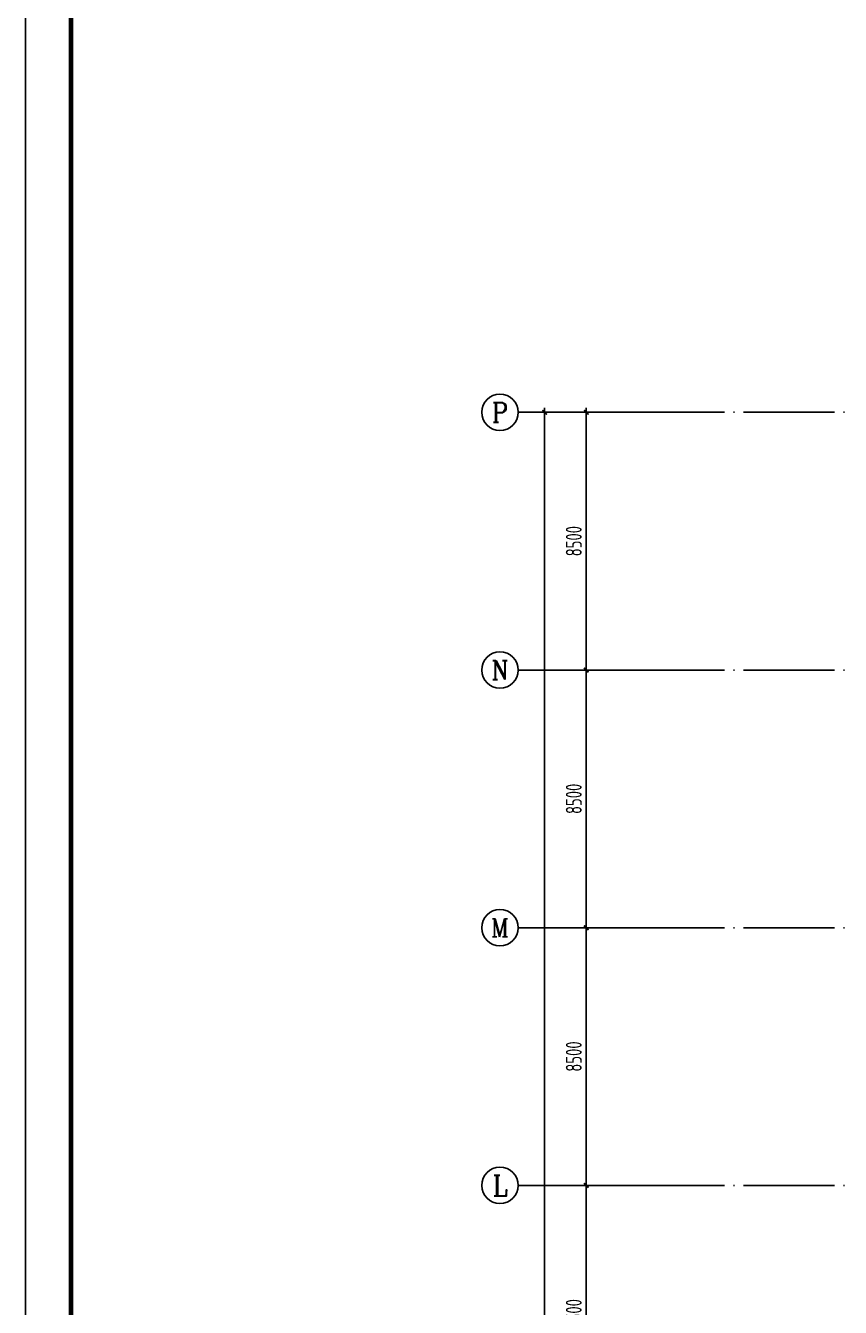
# Model space of a CAD drawing. Extents: x 753177 to 2169292, y -530934 to -273477.
# Drawn here: x 1087066 to 1113960, y -405400 to -363121 of the extents above; entities that cross this region are included whole.
import ezdxf
from ezdxf.enums import TextEntityAlignment as Align

# ---------------------------------------------------------------- set-up
doc = ezdxf.new("R2010")
doc.units = 0
doc.header["$LTSCALE"] = 1500
doc.header["$MEASUREMENT"] = 0
doc.linetypes.add('DOTE', pattern=[2.42, 2, -0.2, 0.02, -0.2])
doc.layers.get('Defpoints').update_dxf_attribs({"color": 252})
for name, color, linetype in [('00-tk', 151, 'Continuous'), ('AXIS', 3, 'Continuous'), ('AXIS_TEXT', 7, 'Continuous'), ('DIM', 3, 'Continuous')]:
    doc.layers.add(name, color=color, linetype=linetype)
doc.layers.add('TK', color=252, linetype='Continuous', lineweight=13)
doc.styles.add('_TCH_AXIS', font='COMPLEX', dxfattribs={"bigfont": 'GBCBIG'})
doc.styles.add('COMPLEX', font='COMPLEX')
doc.styles.add('TSSD_Dimension', font='Tssdeng.shx', dxfattribs={"width": 0.7, "bigfont": 'hztxt.shx'})
doc.dimstyles.new('TSSD_150_150', dxfattribs={"dimtxt": 525, "dimasz": 150, "dimexe": 150, "dimexo": 375, "dimgap": 150, "dimtad": 1, "dimdec": 0, "dimzin": 0, "dimdsep": 46, "dimtxsty": 'TSSD_Dimension', "dimblk": 'ARCHTICK', "dimblk1": 'ARCHTICK', "dimblk2": 'ARCHTICK', "dimcen": 0, "dimdle": 150, "dimclrt": 7, "dimadec": 0, "dimazin": 0, "dimtfac": 1, "dimtdec": 0, "dimtix": 1, "dimtmove": 2, "dimatfit": 3, "dimfxl": 0, "dimtolj": 1, "dimtzin": 0, "dimarcsym": 0})

# ---------------------------------------------------------------- blocks, each defined once
blk = doc.blocks.new('A$C16496DF1')
at = {"layer": '00-tk'}
blk.add_line((176850, 1500), (3750, 1500), dxfattribs=at)
at = {"layer": '00-tk', "linetype": 'Continuous'}
blk.add_line((178350, 0), (0, 0), dxfattribs=at)
at = {"layer": '00-tk', "const_width": 150}
blk.add_lwpolyline([(3750, 124650), (176850, 124650), (176850, 1500), (3750, 1500)], close=True, dxfattribs=at)
blk = doc.blocks.new('_ArchTick')
at = {"color": 0, "linetype": 'ByBlock', "const_width": 0.4}
blk.add_lwpolyline([(-0.5, -0.5), (0.5, 0.5)], dxfattribs=at)
blk = doc.blocks.new('*D61')
at = {"layer": 'AXIS', "color": 0, "lineweight": -2, "transparency": 16777216}
for p, q in [((587000, 143370), (583475, 143370)), ((583625, 134720), (583625, 143520)), ((587000, 134870), (583475, 134870))]:
    blk.add_line(p, q, dxfattribs=at)
at = {"layer": 'Defpoints', "color": 0, "transparency": 16777216}
for p in [(583625, 143370), (587375, 143370), (587375, 134870)]:
    blk.add_point(p, dxfattribs=at)
at = {"layer": 'AXIS', "color": 0, "lineweight": -2, "transparency": 16777216, "xscale": 150, "yscale": 150, "zscale": 150}
for p, rotation in [((583625, 143370), 90), ((583625, 134870), 270)]:
    blk.add_blockref('_ArchTick', p, dxfattribs=dict(at, rotation=rotation))
at = {"layer": 'AXIS', "color": 7, "transparency": 16777216, "insert": (583213, 139120), "char_height": 525, "attachment_point": 5, "rotation": 90, "style": 'TSSD_Dimension'}
blk.add_mtext('\\A1;8500', dxfattribs=at)
blk = doc.blocks.new('*D62')
at = {"layer": 'AXIS', "color": 0, "lineweight": -2, "transparency": 16777216}
for p, q in [((587000, 151870), (583475, 151870)), ((583625, 143220), (583625, 152020)), ((587000, 143370), (583475, 143370))]:
    blk.add_line(p, q, dxfattribs=at)
at = {"layer": 'Defpoints', "color": 0, "transparency": 16777216}
for p in [(583625, 151870), (587375, 151870), (587375, 143370)]:
    blk.add_point(p, dxfattribs=at)
at = {"layer": 'AXIS', "color": 0, "lineweight": -2, "transparency": 16777216, "xscale": 150, "yscale": 150, "zscale": 150}
for p, rotation in [((583625, 151870), 90), ((583625, 143370), 270)]:
    blk.add_blockref('_ArchTick', p, dxfattribs=dict(at, rotation=rotation))
at = {"layer": 'AXIS', "color": 7, "transparency": 16777216, "insert": (583213, 147620), "char_height": 525, "attachment_point": 5, "rotation": 90, "style": 'TSSD_Dimension'}
blk.add_mtext('\\A1;8500', dxfattribs=at)
blk = doc.blocks.new('*D63')
at = {"layer": 'AXIS', "color": 0, "lineweight": -2, "transparency": 16777216}
for p, q in [((587000, 160370), (583475, 160370)), ((583625, 151720), (583625, 160520)), ((587000, 151870), (583475, 151870))]:
    blk.add_line(p, q, dxfattribs=at)
at = {"layer": 'Defpoints', "color": 0, "transparency": 16777216}
for p in [(583625, 160370), (587375, 160370), (587375, 151870)]:
    blk.add_point(p, dxfattribs=at)
at = {"layer": 'AXIS', "color": 0, "lineweight": -2, "transparency": 16777216, "xscale": 150, "yscale": 150, "zscale": 150}
for p, rotation in [((583625, 160370), 90), ((583625, 151870), 270)]:
    blk.add_blockref('_ArchTick', p, dxfattribs=dict(at, rotation=rotation))
at = {"layer": 'AXIS', "color": 7, "transparency": 16777216, "insert": (583213, 156120), "char_height": 525, "attachment_point": 5, "rotation": 90, "style": 'TSSD_Dimension'}
blk.add_mtext('\\A1;8500', dxfattribs=at)
blk = doc.blocks.new('*D64')
at = {"layer": 'AXIS', "color": 0, "lineweight": -2, "transparency": 16777216}
for p, q in [((587000, 168870), (583475, 168870)), ((583625, 160220), (583625, 169020)), ((587000, 160370), (583475, 160370))]:
    blk.add_line(p, q, dxfattribs=at)
at = {"layer": 'Defpoints', "color": 0, "transparency": 16777216}
for p in [(583625, 168870), (587375, 168870), (587375, 160370)]:
    blk.add_point(p, dxfattribs=at)
at = {"layer": 'AXIS', "color": 0, "lineweight": -2, "transparency": 16777216, "xscale": 150, "yscale": 150, "zscale": 150}
for p, rotation in [((583625, 168870), 90), ((583625, 160370), 270)]:
    blk.add_blockref('_ArchTick', p, dxfattribs=dict(at, rotation=rotation))
at = {"layer": 'AXIS', "color": 7, "transparency": 16777216, "insert": (583213, 164620), "char_height": 525, "attachment_point": 5, "rotation": 90, "style": 'TSSD_Dimension'}
blk.add_mtext('\\A1;8500', dxfattribs=at)
blk = doc.blocks.new('_AXISO')
blk.add_circle((0, 0), 0.5)
at = {"layer": 'AXIS_TEXT', "style": 'COMPLEX', "width": 1.041667}
blk.add_attdef('A', text='', height=0.56, dxfattribs=at).set_placement((-0.25, -0.28), (0.25, -0.28), align=Align.FIT)
blk = doc.blocks.new('*D66')
at = {"layer": 'Defpoints', "color": 0, "transparency": 16777216}
for p in [(582250, 168870), (588523, 168870), (588523, 58370)]:
    blk.add_point(p, dxfattribs=at)
at = {"layer": 'DIM', "color": 0, "lineweight": -2, "transparency": 16777216}
for p, q in [((588148, 168870), (582100, 168870)), ((582250, 58220), (582250, 169020)), ((588148, 58370), (582100, 58370))]:
    blk.add_line(p, q, dxfattribs=at)
at = {"layer": 'DIM', "color": 0, "lineweight": -2, "transparency": 16777216, "xscale": 150, "yscale": 150, "zscale": 150}
for p, rotation in [((582250, 168870), 90), ((582250, 58370), 270)]:
    blk.add_blockref('_ArchTick', p, dxfattribs=dict(at, rotation=rotation))
at = {"layer": 'DIM', "color": 7, "transparency": 16777216, "insert": (581838, 113620), "char_height": 525, "attachment_point": 5, "rotation": 90, "style": 'TSSD_Dimension'}
blk.add_mtext('\\A1;110500', dxfattribs=at)
blk = doc.blocks.new('A$C72AE6952')
at = {"layer": 'AXIS'}
for p, q in [((-6000, 110500), (-12000, 110500)), ((-6000, 102000), (-12000, 102000)), ((-6000, 93500), (-12000, 93500)), ((-6000, 85000), (-12000, 85000))]:
    blk.add_line(p, q, dxfattribs=at)
at = {"layer": 'AXIS', "color": 252, "linetype": 'DOTE'}
for p, q in [((42000, 110500), (-6000, 110500)), ((42000, 102000), (-6000, 102000)), ((42000, 93500), (-6000, 93500)), ((42000, 85000), (-6000, 85000))]:
    blk.add_line(p, q, dxfattribs=at)
at = {"layer": 'AXIS'}
ref = blk.add_blockref('_AXISO', (-12600, 110500), dxfattribs=dict(at, xscale=1200, yscale=1200, zscale=1200))
ref.add_attrib('A', 'P', dxfattribs={"layer": 'AXIS_TEXT', "height": 652.9, "style": '_TCH_AXIS'}).set_placement((-12864.3, 110173.6), (-12335.7, 110173.6), align=Align.FIT)
ref = blk.add_blockref('_AXISO', (-12600, 102000), dxfattribs=dict(at, xscale=1200, yscale=1200, zscale=1200))
ref.add_attrib('A', 'N', dxfattribs={"layer": 'AXIS_TEXT', "height": 622.9, "style": '_TCH_AXIS'}).set_placement((-12881.8, 101688.6), (-12318.2, 101688.6), align=Align.FIT)
ref = blk.add_blockref('_AXISO', (-12600, 93500), dxfattribs=dict(at, xscale=1200, yscale=1200, zscale=1200))
ref.add_attrib('A', 'M', dxfattribs={"layer": 'AXIS_TEXT', "height": 594, "style": '_TCH_AXIS'}).set_placement((-12897, 93203), (-12303, 93203), align=Align.FIT)
ref = blk.add_blockref('_AXISO', (-12600, 85000), dxfattribs=dict(at, xscale=1200, yscale=1200, zscale=1200))
ref.add_attrib('A', 'L', dxfattribs={"layer": 'AXIS_TEXT', "height": 683.5, "style": '_TCH_AXIS'}).set_placement((-12844.1, 84658.2), (-12355.9, 84658.2), align=Align.FIT)
for p1, p2, picture, middle in [((-6000, 102000), (-6000, 110500), '*D64', (-10162.5, 106250)), ((-6000, 93500), (-6000, 102000), '*D63', (-10162.5, 97750)), ((-6000, 85000), (-6000, 93500), '*D62', (-10162.5, 89250)), ((-6000, 76500), (-6000, 85000), '*D61', (-10162.5, 80750))]:
    dim = blk.add_aligned_dim(p1=p1, p2=p2, distance=3750, dimstyle='TSSD_150_150', dxfattribs=at)
    dim.commit()
    dim.dimension.update_dxf_attribs({"geometry": picture, "text_midpoint": middle, "insert": (-593375.3, -58370.2)})
at = {"layer": 'DIM'}
dim = blk.add_linear_dim(base=(-11125.3, 110500), p1=(-4852.4, 0), p2=(-4852.4, 110500), angle=90, dimstyle='TSSD_150_150', dxfattribs=at)
dim.commit()
dim.dimension.update_dxf_attribs({"geometry": '*D66', "text_midpoint": (-11537.8, 55250), "insert": (-593375.3, -58370.2)})

msp = doc.modelspace()

# ---------------------------------------------------------------- block references
msp.add_blockref('A$C72AE6952', (1115323.2, -486376.1))
at = {"layer": 'TK', "color": 2, "linetype": 'ByBlock', "rotation": 270}
msp.add_blockref('A$C16496DF1', (1087066, -351876.7), dxfattribs=at)

doc.saveas('drawing.dxf')
